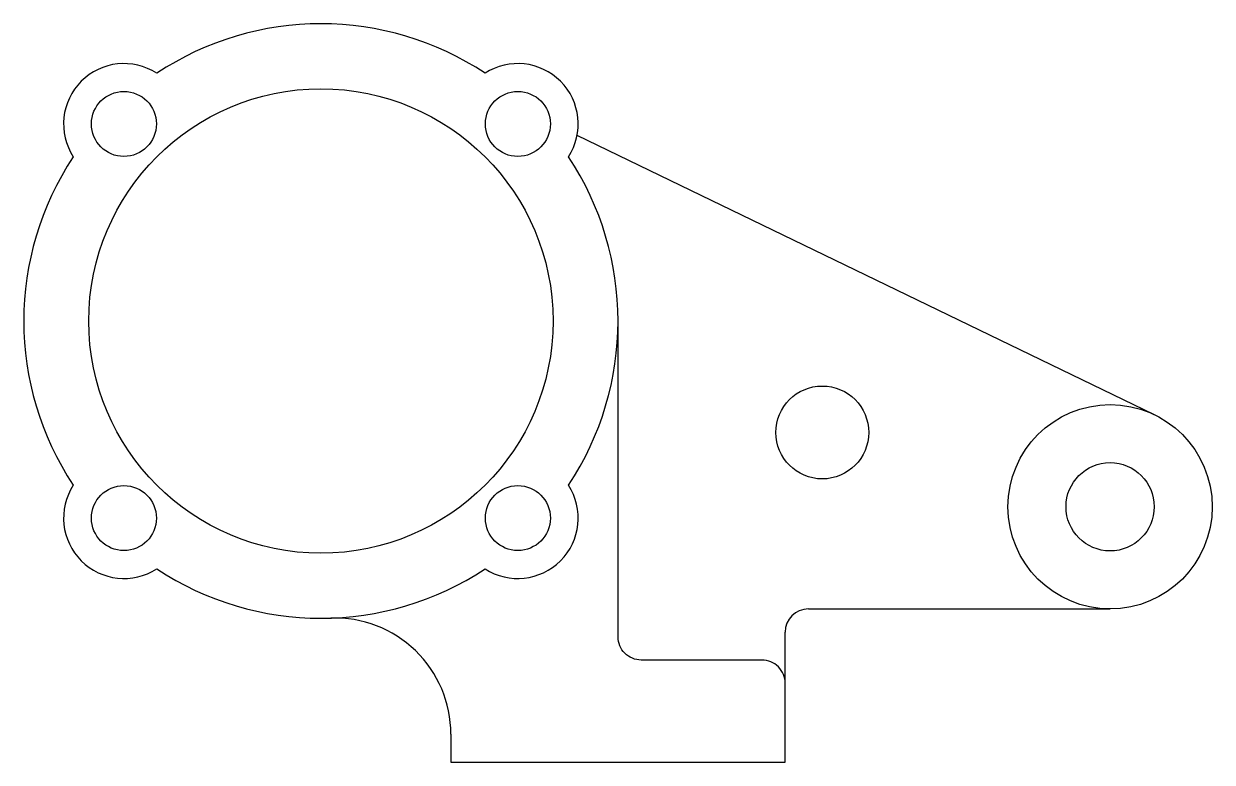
# Model space of a CAD drawing. Header units: inches. Extents: x -26 to 230, y -65 to 94.
import ezdxf

# ---------------------------------------------------------------- set-up
doc = ezdxf.new("R2010")
doc.units = ezdxf.units.IN
doc.header["$MEASUREMENT"] = 0

# ---------------------------------------------------------------- blocks, each defined once
blk = doc.blocks.new('*U4')
blk.add_circle((-2.97, -2.97), 7)
blk.add_arc((-2.97, -2.97), 13, 327.0998, 122.9002)
blk = doc.blocks.new('*U5')
at = {"color": 0, "linetype": 'ByBlock', "lineweight": -2, "transparency": 16777216}
for p, rotation in [((-7.44, 75.72), 89.99999999999999), ((-7.44, -15.08), 180), ((83.35, -15.08), 270)]:
    blk.add_blockref('*U4', p, dxfattribs=dict(at, rotation=rotation))
blk.add_blockref('*U4', (83.35, 75.72), dxfattribs=at)

msp = doc.modelspace()

# ---------------------------------------------------------------- linework, layer by layer
for p, q in [((217.53, 10.13), (93.15, 70.28)), ((142.96, -31.68), (207.96, -31.68)), ((137.96, -47.68), (137.96, -36.68))]:
    msp.add_line(p, q)
msp.add_lwpolyline([(65.96, -58.63), (65.96, -64.68), (137.96, -64.68), (137.96, -47.68, 0.414214), (132.96, -42.68), (106.96, -42.68, -0.414214), (101.96, -37.68), (101.96, 30.32)], format="xyb")
for centre, radius in [((37.96, 30.32), 50), ((145.96, 6.32), 10), ((207.96, -9.68), 22), ((207.96, -9.68), 9.5)]:
    msp.add_circle(centre, radius)
for centre, radius, start, end in [((37.96, 30.32), 64, 56.4558, 123.5442), ((37.96, 30.32), 64, 146.4558, 213.5442), ((37.96, 30.32), 64, 326.4558, 33.5442), ((37.96, 30.32), 64, 236.4558, 303.5442), ((142.96, -36.68), 5, 90, 180), ((40.96, -58.63), 25, 0, 91.9317)]:
    msp.add_arc(centre, radius, start, end)

# ---------------------------------------------------------------- block references
msp.add_blockref('*U5', (0, 0))

doc.saveas('drawing.dxf')
